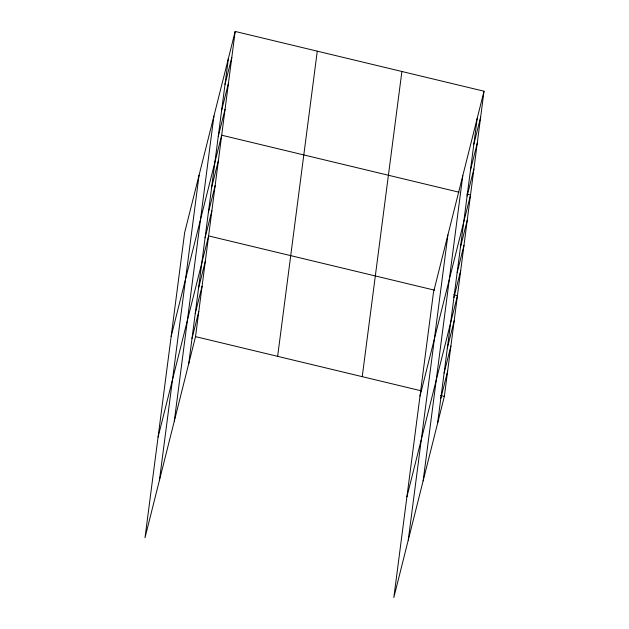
<?xml version="1.0" encoding="UTF-8"?>
<svg xmlns="http://www.w3.org/2000/svg" width="629" height="629" viewBox="0 0 629 629"><rect width="100%" height="100%" fill="white"/><g stroke="black" fill="none" stroke-linecap="round" stroke-linejoin="round"><path stroke-width="0.94" d="M159.428 480.336L199.071 175.169M174.296 421.147L213.939 115.98M188.724 363.696L228.374 58.528M235.175 31.45L184.643 232.62L144.992 537.787L195.525 336.625L235.175 31.45L484.008 91.213L444.357 396.38L393.825 597.55L433.475 292.375L484.008 91.213M277.641 356.344L317.283 51.169M362.241 376.661L401.892 71.494M408.26 540.099L447.903 234.931M423.128 480.91L462.771 175.743M437.556 423.459L477.207 118.291M225.001 84.467L231.802 57.388M221.628 110.405L228.429 83.327M218.263 136.344L225.064 109.265M171.159 336.373L221.691 135.211L459.068 192.222M211.619 187.466L218.42 160.387M208.348 212.641L215.149 185.563M205.078 237.817L211.879 210.739M158.076 437.084L208.608 235.914L434.529 290.173M198.536 288.168L205.337 261.09M195.265 313.344L202.066 286.266M191.994 338.52L198.795 311.441M473.834 144.23L480.635 117.151M470.461 170.168L477.262 143.09M467.095 196.106L473.896 169.028M419.999 396.136L470.523 194.974L466.702 194.054M460.452 247.228L467.253 220.15M457.181 272.404L463.982 245.326M453.91 297.58L460.711 270.501M406.908 496.847L457.44 295.677L453.619 294.757M447.368 347.931L454.169 320.853M444.098 373.107L450.899 346.029M440.827 398.283L447.628 371.204M195.525 336.625L421.438 390.876M440.536 395.468L444.357 396.38"/></g></svg>
